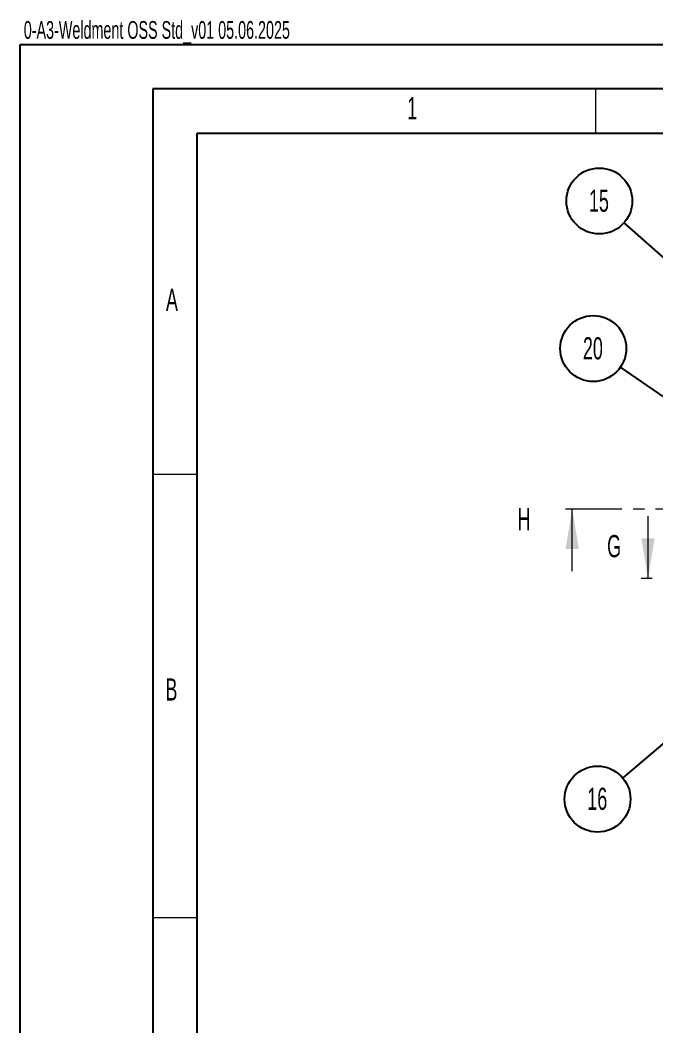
# Paper-space layout 'Sheet2' of a CAD drawing. Header units: millimetres. Extents: x 0 to 420, y 0 to 300.
# Drawn here: x 0 to 71.8, y 186.3 to 299.8 of the extents above; entities that cross this region are included whole.
import ezdxf

# ---------------------------------------------------------------- set-up
doc = ezdxf.new("R2010")
doc.units = ezdxf.units.MM
doc.linetypes.add('CENTER', pattern=[10.16, 6.35, -1.27, 1.27, -1.27])
doc.layers.add('BORDER', color=7, linetype='Continuous')
doc.layers.add('DIMS', color=7, linetype='Continuous')
doc.styles.add('SLDTEXTSTYLE0', font='TXT', dxfattribs={"width": 0.605})
doc.dimstyles.new('SLDDIMSTYLE0', dxfattribs={"dimtxt": 0.18, "dimasz": 0.8, "dimexe": 0, "dimexo": 0.0625, "dimgap": 0, "dimtad": 0, "dimtih": 1, "dimtoh": 1, "dimdec": 0, "dimrnd": 1e-09, "dimzin": 0, "dimdsep": 46, "dimtxsty": 'Standard', "dimblk1": 'DOT', "dimblk2": 'DOT', "dimsah": 1, "dimcen": 0.09, "dimadec": 0, "dimazin": 0, "dimtfac": 0.8, "dimtdec": 0, "dimtofl": 0, "dimtmove": 0, "dimatfit": 3, "dimldrblk": 'DOT', "dimfxl": 1, "dimfrac": 2, "dimtolj": 1, "dimtzin": 0, "dimarcsym": 0})

# ---------------------------------------------------------------- blocks, each defined once
blk = doc.blocks.new('SW_NOTE_0_188')
at = {"layer": 'DIMS', "color": 0}
blk.add_circle((-2.84, -2.41), 3.72, dxfattribs=at)
at = {"layer": 'DIMS', "color": 0, "insert": (-2.87, -1.12), "char_height": 2.5, "attachment_point": 2, "style": 'SLDTEXTSTYLE0'}
blk.add_mtext('16', dxfattribs=at)
blk = doc.blocks.new('_Dot')
at = {"color": 0, "linetype": 'ByBlock', "lineweight": -2}
blk.add_line((-0.5, 0), (-1, 0), dxfattribs=at)
at = {"color": 0, "linetype": 'ByBlock', "const_width": 0.5}
blk.add_lwpolyline([(-0.25, 0, 1), (0.25, 0, 1)], format="xyb", close=True, dxfattribs=at)
blk = doc.blocks.new('SW_NOTE_0_191')
at = {"layer": 'DIMS', "color": 0}
blk.add_circle((-3.07, 2.11), 3.72, dxfattribs=at)
at = {"layer": 'DIMS', "color": 0, "insert": (-3.11, 3.39), "char_height": 2.5, "attachment_point": 2, "style": 'SLDTEXTSTYLE0'}
blk.add_mtext('20', dxfattribs=at)
blk = doc.blocks.new('SW_NOTE_0_192')
at = {"layer": 'DIMS', "color": 0}
blk.add_circle((-2.79, 2.46), 3.72, dxfattribs=at)
at = {"layer": 'DIMS', "color": 0, "insert": (-2.83, 3.74), "char_height": 2.5, "attachment_point": 2, "style": 'SLDTEXTSTYLE0'}
blk.add_mtext('15', dxfattribs=at)

psp = doc.layouts.new('Sheet2')

# ---------------------------------------------------------------- linework, layer by layer
at = {"color": 7, "linetype": 'CENTER', "lineweight": 18}
for p, q in [((200.0121601, 244.5949458), (60.3308473, 244.5949458)), ((190.7504094, 236.7800637), (68.8828901, 236.7800637))]:
    psp.add_line(p, q, dxfattribs=at)
at = {"color": 7, "linetype": 'Continuous', "lineweight": 18}
for p, q in [((62.3308473, 237.5949458), (62.3308473, 244.5949458)), ((70.8828901, 243.7800637), (70.8828901, 236.7800637))]:
    psp.add_line(p, q, dxfattribs=at)
for points in [[(62.3308473, 244.5949458), (61.5808473, 240.0949458), (63.0808473, 240.0949458)], [(70.8828901, 236.7800637), (71.6328901, 241.2800637), (70.1328901, 241.2800637)]]:
    psp.add_solid(points, dxfattribs=at)
at = {"layer": 'BORDER'}
for p, q in [((0, 0), (0, 297)), ((0, 297), (420, 297)), ((415, 292), (15, 292)), ((15, 292), (15, 5))]:
    psp.add_line(p, q, dxfattribs=at)
at = {"layer": 'BORDER', "lineweight": 18}
for p, q in [((65, 287), (65, 292)), ((20, 248.5), (15, 248.5)), ((20, 198.5), (15, 198.5))]:
    psp.add_line(p, q, dxfattribs=at)
at = {"layer": 'BORDER', "lineweight": 25}
for p, q in [((20, 10), (20, 287)), ((20, 287), (410, 287))]:
    psp.add_line(p, q, dxfattribs=at)

# ---------------------------------------------------------------- block references
at = {"layer": 'DIMS'}
for name, p in [('SW_NOTE_0_192', (68.1791467, 276.893405)), ('SW_NOTE_0_191', (67.7735948, 260.5975068)), ('SW_NOTE_0_188', (68.0294115, 214.2843511))]:
    psp.add_blockref(name, p, dxfattribs=at)

# ---------------------------------------------------------------- texts
at = {"color": 7, "linetype": 'Continuous', "char_height": 2.5, "attachment_point": 1, "style": 'SLDTEXTSTYLE0'}
for s, insert in [('H', (56.1687303, 244.705588)), ('G', (66.2705188, 241.6673563))]:
    psp.add_mtext(s, dxfattribs=dict(at, insert=insert))
at = {"layer": 'BORDER', "color": 1, "insert": (0.4182763, 299.6527012), "char_height": 2, "attachment_point": 1, "style": 'SLDTEXTSTYLE0'}
psp.add_mtext('0-A3-Weldment OSS Std_v01 05.06.2025', dxfattribs=at)
at = {"layer": 'BORDER', "char_height": 2.5, "attachment_point": 1, "style": 'SLDTEXTSTYLE0'}
for s, insert in [('1', (43.69651, 291.0722711)), ('A', (16.4686359, 269.4567637)), ('B', (16.4080327, 225.4987969))]:
    psp.add_mtext(s, dxfattribs=dict(at, insert=insert))

# ---------------------------------------------------------------- leaders
at = {"layer": 'DIMS'}
for points in [[(84.6329021, 262.4060309), (68.1791467, 276.893405)], [(75.2440862, 255.4737164), (67.7735948, 260.5975068)], [(78.2378801, 222.9431143), (68.0294115, 214.2843511)]]:
    psp.add_leader(points, dimstyle='SLDDIMSTYLE0', dxfattribs=at)

doc.saveas('drawing.dxf')
